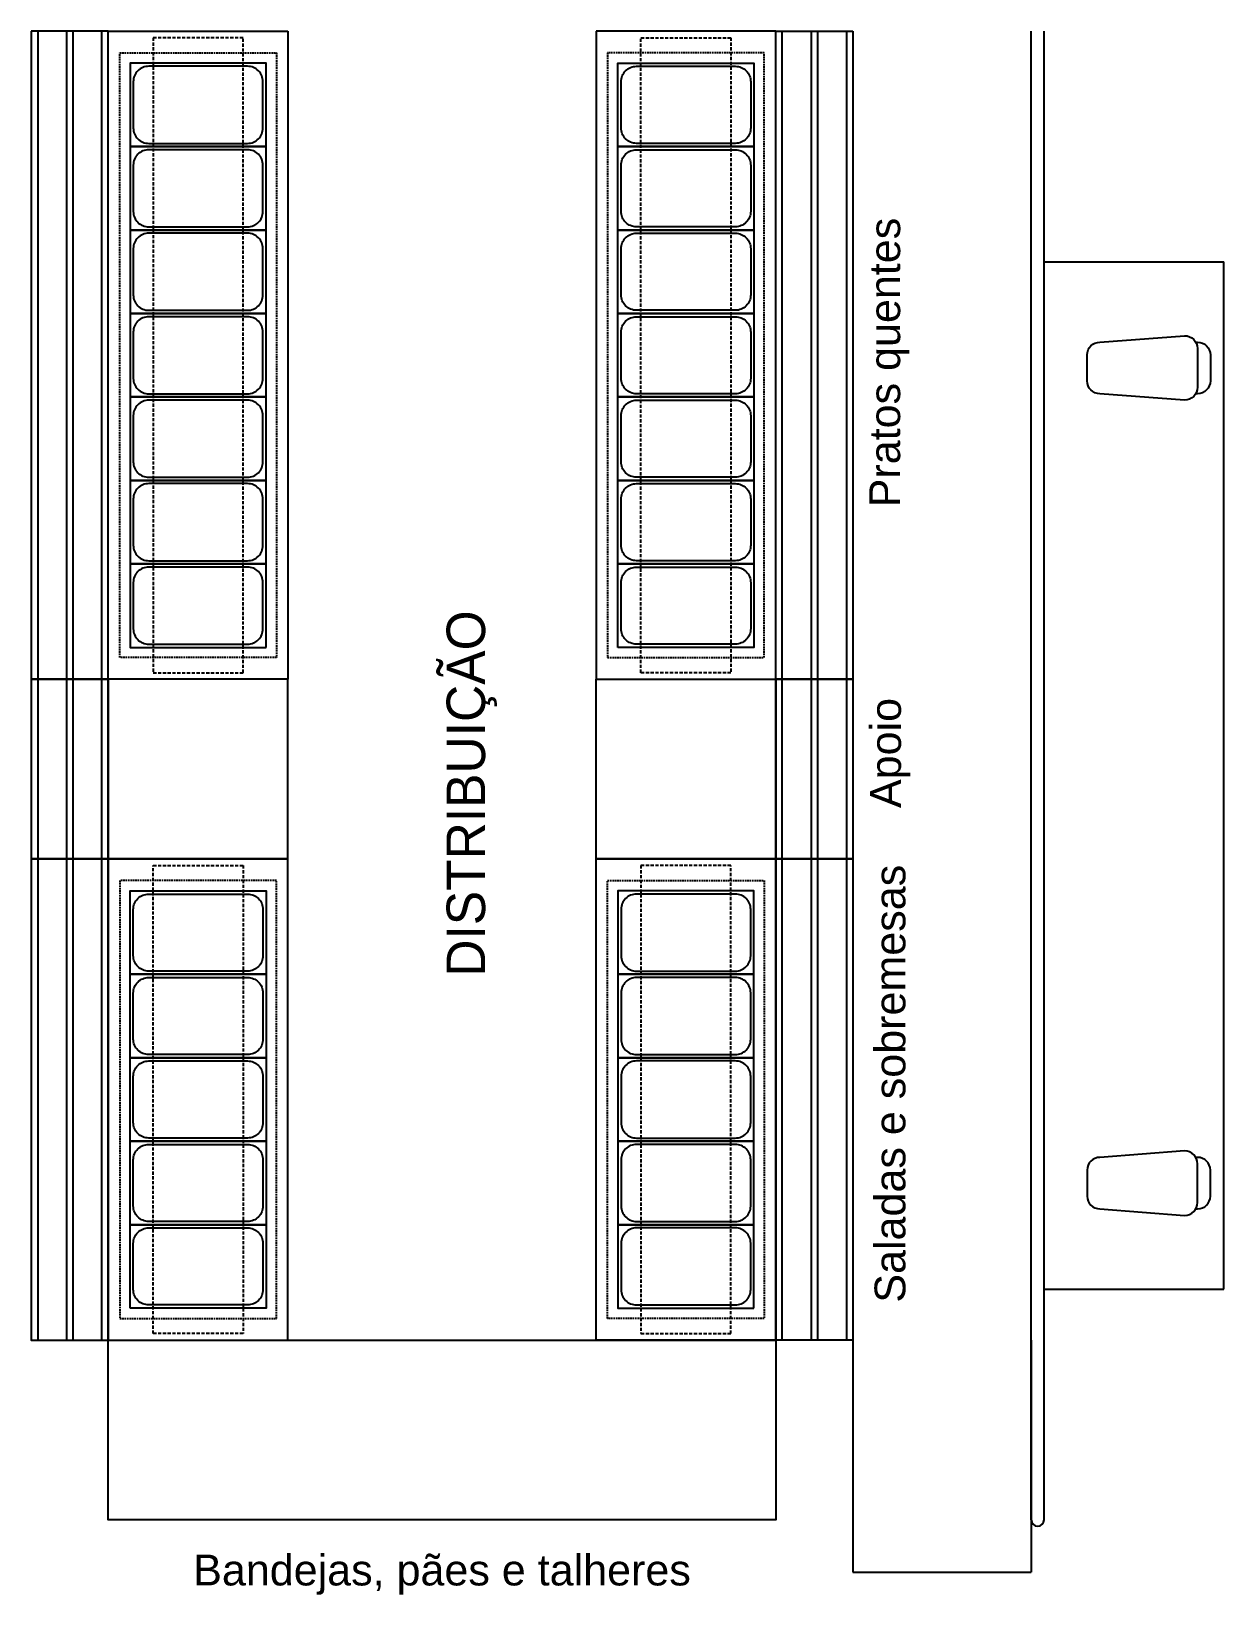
# Model space of a CAD drawing. Header units: millimetres. Extents: x -18806 to 201070, y -25046 to 92854.
# Drawn here: x 170279 to 174924, y -12353 to -6265 of the extents above; entities that cross this region are included whole.
import ezdxf
from ezdxf.enums import TextEntityAlignment as Align

# ---------------------------------------------------------------- set-up
doc = ezdxf.new("R2010")
doc.units = ezdxf.units.MM
doc.header["$LTSCALE"] = 50
doc.linetypes.add('HIDDEN', pattern=[0.375, 0.25, -0.125])
doc.linetypes.add('HIDDEN2', pattern=[0.1875, 0.125, -0.0625])
doc.layers.add('EQUIP', color=8, linetype='Continuous', lineweight=20)
for name, color, linetype in [('LAYA', 8, 'Continuous'), ('LAYC', 4, 'Continuous'), ('SOB', 8, 'HIDDEN2'), ('TEXTO_LEGENDA', 7, 'Continuous')]:
    doc.layers.add(name, color=color, linetype=linetype)
doc.styles.add('2', font='stylu.ttf', dxfattribs={"height": 0.35})
doc.styles.add('arial', font='ARIAL.TTF')
doc.styles.add('HP', font='ARIAL.TTF', dxfattribs={"height": 0.15})
doc.dimstyles.new('RB', dxfattribs={"dimscale": 0, "dimtxt": 0.15, "dimasz": 0.15, "dimexe": 0.15, "dimexo": 0.2, "dimgap": 0.05, "dimtad": 1, "dimzin": 1, "dimtxsty": 'arial', "dimcen": 0.09, "dimclrd": 7, "dimclre": 7, "dimclrt": 7, "dimadec": 1, "dimazin": 0, "dimtfac": 1, "dimtofl": 0, "dimtmove": 2, "dimatfit": 2, "dimfxl": 0, "dimarcsym": 0})

# ---------------------------------------------------------------- blocks, each defined once
blk = doc.blocks.new('Gn1-1')
at = {"layer": 'LAYA'}
blk.add_lwpolyline([(-0.3125, 0.0725), (-0.3125, 0.4575, -0.414214), (-0.2525, 0.5175), (-0.0725, 0.5175, -0.414214), (-0.0125, 0.4575), (-0.0125, 0.0725, -0.414214), (-0.0725, 0.0125), (-0.2525, 0.0125, -0.414214)], format="xyb", close=True, dxfattribs=at)
at = {"layer": 'LAYC'}
blk.add_lwpolyline([(0, 0), (-0.325, 0), (-0.325, 0.53), (0, 0.53)], close=True, dxfattribs=at)
blk = doc.blocks.new('*D206')
at = {"layer": 'Defpoints', "color": 0}
for p in [(173479.2, -11360.9), (174174.2, -11360.9), (174174.2, -12264.8)]:
    blk.add_point(p, dxfattribs=at)
at = {"layer": 'LAYC', "color": 7, "lineweight": -2}
for p, q in [((173479.2, -11361.1), (173479.2, -12264.9)), ((174174.2, -11361.1), (174174.2, -12264.9)), ((173479.4, -12264.8), (174174.1, -12264.8))]:
    blk.add_line(p, q, dxfattribs=at)
at = {"layer": 'LAYC', "color": 7}
for points in [[(173479.4, -12264.7), (173479.4, -12264.8), (173479.2, -12264.8)], [(174174.1, -12264.7), (174174.1, -12264.8), (174174.2, -12264.8)]]:
    blk.add_solid(points, dxfattribs=at)
at = {"layer": 'LAYC', "color": 7, "insert": (173826.7, -12264.6), "char_height": 0.15, "attachment_point": 5, "style": 'arial'}
blk.add_mtext('695,00', dxfattribs=at)

msp = doc.modelspace()

# ---------------------------------------------------------------- linework, layer by layer
at = {"layer": 'LAYA'}
for p, q in [((170416.712, -6264.879), (170416.712, -8787.879)), ((170441.712, -6264.879), (170441.712, -8787.879)), ((173316.712, -6264.879), (173316.712, -8787.879)), ((173341.712, -6264.879), (173341.712, -8787.879)), ((170416.712, -8787.879), (170416.712, -9487.879)), ((170441.712, -8787.879), (170441.712, -9487.879)), ((173316.712, -8787.879), (173316.712, -9487.879)), ((173341.712, -8787.879), (173341.712, -9487.879)), ((170416.712, -9487.879), (170416.712, -11360.879)), ((170441.712, -9487.879), (170441.712, -11360.879)), ((173316.712, -9487.879), (173316.712, -11360.879)), ((173341.712, -9487.879), (173341.712, -11360.879))]:
    msp.add_line(p, q, dxfattribs=at)
for points in [[(170304.212, -6264.879), (170304.212, -8787.879), (170554.212, -8787.879), (170554.212, -6264.879)], [(173454.212, -6264.879), (173454.212, -8787.879), (173204.212, -8787.879), (173204.212, -6264.879)], [(170304.212, -8787.879), (170304.212, -9487.879), (170554.212, -9487.879), (170554.212, -8787.879)], [(173454.212, -8787.879), (173454.212, -9487.879), (173204.212, -9487.879), (173204.212, -8787.879)], [(170304.212, -9487.879), (170304.212, -11360.879), (170554.212, -11360.879), (170554.212, -9487.879)], [(173454.212, -9487.879), (173454.212, -11360.879), (173204.212, -11360.879), (173204.212, -9487.879)]]:
    msp.add_lwpolyline(points, close=True, dxfattribs=at)
at = {"layer": 'LAYC'}
for p, q in [((174174.212, -12060.879), (174174.212, -6264.879)), ((174224.212, -12060.879), (174224.212, -6264.879)), ((174224.212, -7162.879), (174924.212, -7162.879)), ((174924.212, -11162.879), (174924.212, -7162.879)), ((174224.212, -11162.879), (174924.212, -11162.879))]:
    msp.add_line(p, q, dxfattribs=at)
for points in [[(170279.212, -6264.879), (170279.212, -8787.879), (170579.212, -8787.879), (170579.212, -6264.879)], [(171279.212, -6264.879), (171279.212, -8787.879), (170579.212, -8787.879), (170579.212, -6264.879)], [(172479.212, -6264.879), (172479.212, -8787.879), (173179.212, -8787.879), (173179.212, -6264.879)], [(173479.212, -6264.879), (173479.212, -8787.879), (173179.212, -8787.879), (173179.212, -6264.879)], [(170279.212, -8787.879), (170279.212, -9487.879), (170579.212, -9487.879), (170579.212, -8787.879)], [(170579.212, -8787.879), (170579.212, -9487.879), (171279.212, -9487.879), (171279.212, -8787.879)], [(173179.212, -8787.879), (173179.212, -9487.879), (172479.212, -9487.879), (172479.212, -8787.879)], [(173479.212, -8787.879), (173479.212, -9487.879), (173179.212, -9487.879), (173179.212, -8787.879)], [(170279.212, -9487.879), (170279.212, -11360.879), (170579.212, -11360.879), (170579.212, -9487.879)], [(170579.212, -9487.879), (170579.212, -11360.879), (171279.212, -11360.879), (171279.212, -9487.879)], [(173179.212, -9487.879), (173179.212, -11360.879), (172479.212, -11360.879), (172479.212, -9487.879)], [(173479.212, -9487.879), (173479.212, -11360.879), (173179.212, -11360.879), (173179.212, -9487.879)], [(170579.212, -11360.879), (173179.212, -11360.879), (173179.212, -12060.879), (170579.212, -12060.879)]]:
    msp.add_lwpolyline(points, close=True, dxfattribs=at)
at = {"layer": 'LAYC', "linetype": 'HIDDEN'}
for points in [[(171104.212, -8762.879), (171104.212, -6289.879), (170754.212, -6289.879), (170754.212, -8762.879)], [(172654.212, -8762.879), (172654.212, -6289.879), (173004.212, -6289.879), (173004.212, -8762.879)], [(170754.212, -11335.879), (170754.212, -9512.879), (171104.212, -9512.879), (171104.212, -11335.879)], [(173004.212, -11335.879), (173004.212, -9512.879), (172654.212, -9512.879), (172654.212, -11335.879)]]:
    msp.add_lwpolyline(points, close=True, dxfattribs=at)
at = {"layer": 'LAYC'}
for points in [[(174821.994, -7500.281), (174821.994, -7651.166, -0.41421356), (174771.994, -7701.166), (174441.994, -7676.166, -0.41421356), (174391.994, -7626.166), (174391.994, -7525.281, -0.41421356), (174441.994, -7475.281), (174771.994, -7450.281, -0.41421356)], [(174821.994, -10825.477), (174821.994, -10674.593, 0.41421356), (174771.994, -10624.593), (174441.994, -10649.593, 0.41421356), (174391.994, -10699.593), (174391.994, -10800.477, 0.41421356), (174441.994, -10850.477), (174771.994, -10875.477, 0.41421356)]]:
    msp.add_lwpolyline(points, format="xyb", close=True, dxfattribs=at)
for points in [[(174441.994, -7676.166, -0.41421356), (174391.994, -7626.166), (174391.994, -7525.281, -0.41421356), (174441.994, -7475.281)], [(174815.295, -7475.281), (174821.994, -7475.281, -0.41421356), (174871.994, -7525.281), (174871.994, -7626.166, -0.41421356), (174821.994, -7676.166), (174815.295, -7676.166)], [(174441.994, -10649.593, 0.41421356), (174391.994, -10699.593), (174391.994, -10800.477, 0.41421356), (174441.994, -10850.477)], [(174815.295, -10850.477), (174821.994, -10850.477, 0.41421356), (174871.994, -10800.477), (174871.994, -10699.593, 0.41421356), (174821.994, -10649.593), (174815.295, -10649.593)]]:
    msp.add_lwpolyline(points, format="xyb", dxfattribs=at)
msp.add_arc((174199.212, -12060.879), 25, 180, 0, dxfattribs=at)
at = {"layer": 'SOB'}
for points in [[(171234.212, -6348.879), (171234.212, -8703.879), (170624.212, -8703.879), (170624.212, -6348.879)], [(172524.212, -6348.879), (172524.212, -8703.879), (173134.212, -8703.879), (173134.212, -6348.879)], [(170624.212, -9571.879), (170624.212, -11276.879), (171234.212, -11276.879), (171234.212, -9571.879)], [(173134.212, -9571.879), (173134.212, -11276.879), (172524.212, -11276.879), (172524.212, -9571.879)]]:
    msp.add_lwpolyline(points, close=True, dxfattribs=at)

# ---------------------------------------------------------------- block references
at = {"layer": 'EQUIP', "extrusion": (0, 0, -1), "yscale": 1000, "zscale": -1000}
for p, xscale, rotation in [((-171194.212, -6713.879), 1000, 270), ((-172564.212, -6713.879), -1000, 90), ((-171194.212, -7038.879), 1000, 270), ((-172564.212, -7038.879), -1000, 90), ((-171194.212, -7363.879), 1000, 270), ((-172564.212, -7363.879), -1000, 90), ((-171194.212, -7688.879), 1000, 270), ((-172564.212, -7688.879), -1000, 90), ((-171194.212, -8013.879), 1000, 270), ((-172564.212, -8013.879), -1000, 90), ((-171194.212, -8338.879), 1000, 270), ((-172564.212, -8338.879), -1000, 90), ((-171194.212, -8663.879), 1000, 270), ((-172564.212, -8663.879), -1000, 90), ((-170664.212, -9936.879), -1000, 90), ((-173094.212, -9936.879), 1000, 270), ((-170664.212, -10261.879), -1000, 90), ((-173094.212, -10261.879), 1000, 270), ((-170664.212, -10586.879), -1000, 90), ((-173094.212, -10586.879), 1000, 270), ((-170664.212, -10911.879), -1000, 90), ((-173094.212, -10911.879), 1000, 270), ((-170664.212, -11236.879), -1000, 90), ((-173094.212, -11236.879), 1000, 270)]:
    msp.add_blockref('Gn1-1', p, dxfattribs=dict(at, xscale=xscale, rotation=rotation))

# ---------------------------------------------------------------- texts
at = {"color": 7, "style": '2'}
msp.add_text('DISTRIBUIÇÃO', height=150, rotation=90, dxfattribs=at).set_placement((172047.091, -9233.043), align=Align.CENTER)
at = {"layer": 'TEXTO_LEGENDA', "style": 'HP'}
for s, p in [('Pratos quentes', (173621.807, -7554.777)), ('Apoio', (173621.807, -9075.146)), ('Saladas e sobremesas', (173621.807, -10362.938))]:
    msp.add_text(s, height=120, rotation=90, dxfattribs=at).set_placement(p, align=Align.MIDDLE)
at = {"layer": 'TEXTO_LEGENDA', "insert": (171879.212, -12196.537), "char_height": 120, "width": 2394.74816, "attachment_point": 2, "style": 'HP'}
msp.add_mtext('{\\fArial|b0|i0|c238|p34;Bandejas, }pães{\\fArial|b0|i0|c238|p34; e talheres }', dxfattribs=at)

# ---------------------------------------------------------------- dimensions: what is measured, and where the dimension line sits
at = {"layer": 'LAYC'}
dim = msp.add_linear_dim(base=(174174.212, -12264.765), p1=(173479.212, -11360.879), p2=(174174.212, -11360.879), dimstyle='RB', override={"dimscale": 1}, dxfattribs=at)
dim.commit()
dim.dimension.update_dxf_attribs({"geometry": '*D206', "text_midpoint": (173826.712, -12264.624)})

doc.saveas('drawing.dxf')
